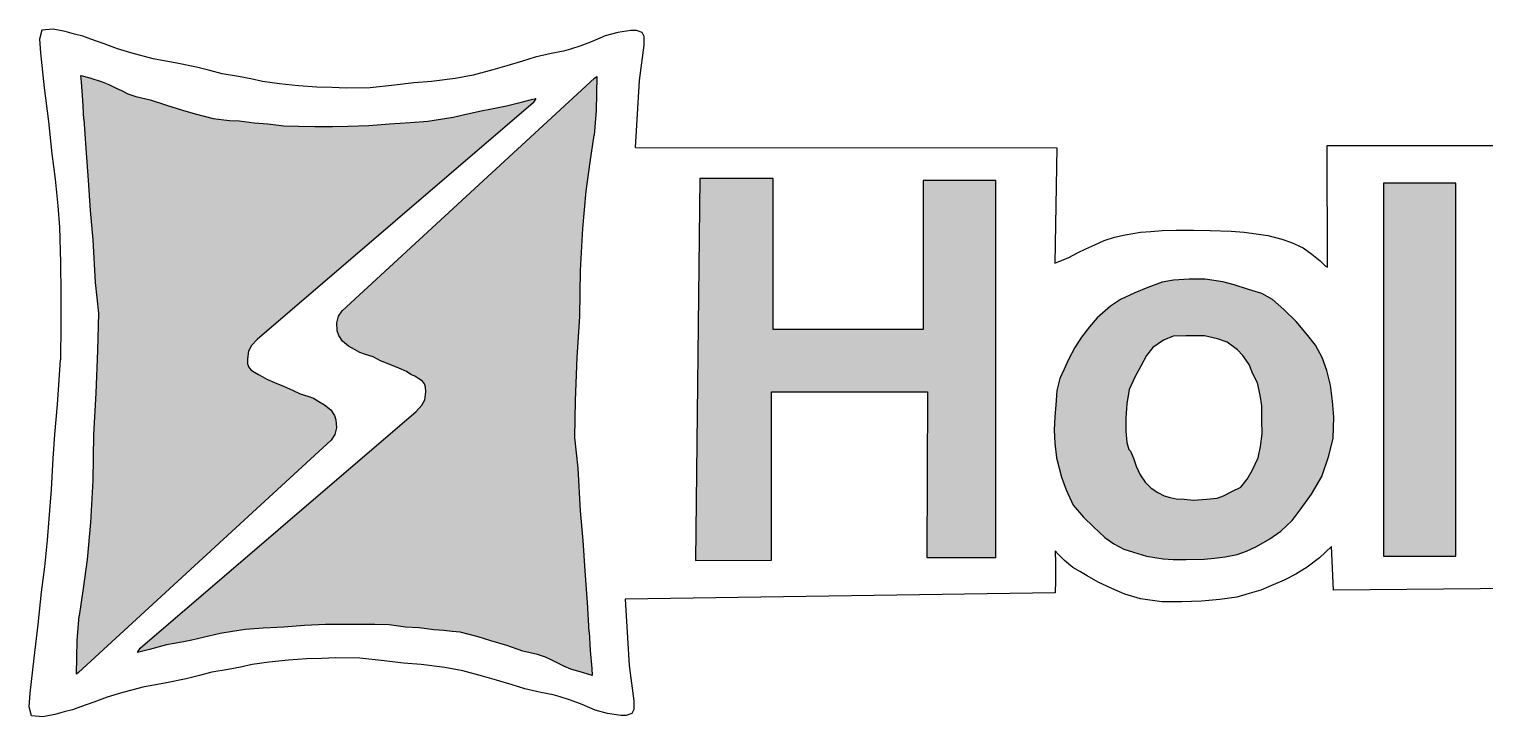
# Model space of a CAD drawing. Extents: x 81444 to 119867, y -54538 to -28747.
# Drawn here: x 82039.7 to 82125.7, y -43189.5 to -43148.9 of the extents above; entities that cross this region are included whole.
import ezdxf

# ---------------------------------------------------------------- set-up
doc = ezdxf.new("R2010")
doc.units = 0
doc.header["$LTSCALE"] = 100
doc.header["$MEASUREMENT"] = 0

msp = doc.modelspace()

# ---------------------------------------------------------------- hatches: boundary and pattern name
for color, points in [(160, [(82042.524, -43187.017), (82042.571, -43185.014), (82042.687, -43183.559), (82042.915, -43181.954), (82043.154, -43180.237), (82043.345, -43178.043), (82043.488, -43175.563), (82043.535, -43172.844), (82043.678, -43170.412), (82043.774, -43167.884), (82043.822, -43165.69), (82043.631, -43163.878), (82043.488, -43161.35), (82043.339, -43159.609), (82043.219, -43157.82), (82043.07, -43155.942), (82042.967, -43154.214), (82042.908, -43153.097), (82042.815, -43152.037), (82042.792, -43151.629), (82043.316, -43151.781), (82044.05, -43152.002), (82044.441, -43152.16), (82044.826, -43152.364), (82045.224, -43152.548), (82045.553, -43152.718), (82046.038, -43152.87), (82046.887, -43153.068), (82047.846, -43153.396), (82048.783, -43153.682), (82049.53, -43153.909), (82050.599, -43154.187), (82051.071, -43154.229), (82051.558, -43154.292), (82052.145, -43154.324), (82053.018, -43154.443), (82053.828, -43154.493), (82054.783, -43154.615), (82055.643, -43154.638), (82056.607, -43154.644), (82057.647, -43154.651), (82058.557, -43154.636), (82059.801, -43154.585), (82061.01, -43154.491), (82062.24, -43154.422), (82063.281, -43154.342), (82064.038, -43154.225), (82064.78, -43154.102), (82065.45, -43153.949), (82066.44, -43153.723), (82067.036, -43153.599), (82067.939, -43153.439), (82068.95, -43153.17), (82069.411, -43153.047), (82069.664, -43152.988), (82069.509, -43153.244), (82053.197, -43167.229), (82052.862, -43167.592), (82052.688, -43167.92), (82052.63, -43168.378), (82052.638, -43168.671), (82052.711, -43168.868), (82052.827, -43169.02), (82053.046, -43169.159), (82053.279, -43169.304), (82053.504, -43169.421), (82053.774, -43169.581), (82054.225, -43169.784), (82054.756, -43169.996), (82055.295, -43170.221), (82055.739, -43170.454), (82056.197, -43170.585), (82056.525, -43170.709), (82056.845, -43170.891), (82057.184, -43171.095), (82057.557, -43171.382), (82057.771, -43171.723), (82057.854, -43171.992), (82057.891, -43172.458), (82057.782, -43172.851), (82057.563, -43173.179), (82042.652, -43186.912)]), (114, [(82046.125, -43185.728), (82046.28, -43185.472), (82062.591, -43171.488), (82062.926, -43171.124), (82063.101, -43170.797), (82063.159, -43170.338), (82063.15, -43170.045), (82063.078, -43169.849), (82062.961, -43169.696), (82062.743, -43169.558), (82062.51, -43169.412), (82062.284, -43169.296), (82062.015, -43169.136), (82061.564, -43168.932), (82061.033, -43168.721), (82060.494, -43168.495), (82060.05, -43168.262), (82059.592, -43168.131), (82059.264, -43168.008), (82058.944, -43167.826), (82058.605, -43167.621), (82058.232, -43167.334), (82058.018, -43166.993), (82057.934, -43166.724), (82057.898, -43166.258), (82058.007, -43165.865), (82058.225, -43165.538), (82073.136, -43151.804), (82073.264, -43151.699), (82073.218, -43153.702), (82073.101, -43155.158), (82072.873, -43156.762), (82072.635, -43158.479), (82072.444, -43160.673), (82072.301, -43163.154), (82072.253, -43165.872), (82072.11, -43168.305), (82072.015, -43170.832), (82071.967, -43173.026), (82072.158, -43174.839), (82072.301, -43177.367), (82072.45, -43179.108), (82072.569, -43180.896), (82072.718, -43182.774), (82072.822, -43184.502), (82072.88, -43185.62), (82072.973, -43186.679), (82072.997, -43187.087), (82072.473, -43186.936), (82071.739, -43186.714), (82071.347, -43186.556), (82070.963, -43186.352), (82070.565, -43186.169), (82070.235, -43185.998), (82069.751, -43185.847), (82068.902, -43185.648), (82067.942, -43185.321), (82067.005, -43185.034), (82066.259, -43184.807), (82065.189, -43184.53), (82064.717, -43184.488), (82064.231, -43184.424), (82063.644, -43184.392), (82062.771, -43184.274), (82061.961, -43184.224), (82061.006, -43184.101), (82060.146, -43184.078), (82059.182, -43184.073), (82058.141, -43184.066), (82057.232, -43184.08), (82055.987, -43184.131), (82054.779, -43184.226), (82053.548, -43184.295), (82052.507, -43184.375), (82051.751, -43184.491), (82051.008, -43184.615), (82050.339, -43184.768), (82049.349, -43184.993), (82048.752, -43185.117), (82047.85, -43185.277), (82046.838, -43185.546), (82046.377, -43185.669)])]:
    msp.add_hatch(color=color).paths.add_polyline_path(points)
h = msp.add_hatch(color=0)
h.paths.add_polyline_path([(82151.688, -43172.716), (82151.776, -43173.627), (82151.915, -43174.185), (82152.101, -43174.906), (82152.334, -43175.72), (82152.566, -43176.324), (82152.845, -43176.766), (82153.217, -43177.371), (82153.613, -43177.812), (82154.054, -43178.184), (82154.45, -43178.533), (82154.868, -43178.812), (82155.351, -43179.134), (82155.484, -43179.169), (82155.874, -43179.397), (82156.426, -43179.717), (82157.007, -43179.906), (82157.545, -43180.094), (82158.054, -43180.225), (82158.664, -43180.327), (82159.376, -43180.429), (82159.957, -43180.443), (82160.64, -43180.487), (82161.381, -43180.501), (82162.195, -43180.501), (82163.169, -43180.414), (82164.171, -43180.24), (82164.985, -43179.993), (82165.581, -43179.717), (82166.264, -43179.324), (82166.758, -43178.976), (82167.281, -43178.583), (82167.731, -43178.22), (82168.08, -43177.842), (82168.443, -43177.377), (82168.807, -43176.869), (82169.112, -43176.316), (82169.344, -43175.59), (82169.446, -43174.916), (82169.49, -43174.248), (82169.504, -43173.1), (82169.425, -43172.334), (82169.251, -43171.534), (82169.018, -43170.764), (82168.871, -43170.325), (82168.639, -43169.889), (82168.319, -43169.409), (82167.883, -43168.988), (82167.36, -43168.552), (82166.909, -43168.203), (82166.586, -43167.97), (82166.223, -43167.721), (82165.74, -43167.454), (82165.229, -43167.204), (82164.78, -43167.06), (82164.337, -43166.856), (82163.73, -43166.672), (82163.194, -43166.59), (82162.631, -43166.481), (82162.005, -43166.345), (82161.296, -43166.191), (82160.806, -43166.064), (82160.37, -43165.955), (82159.816, -43165.8), (82159.286, -43165.653), (82158.799, -43165.464), (82158.19, -43165.292), (82157.754, -43165.064), (82157.409, -43164.847), (82156.992, -43164.529), (82156.801, -43164.156), (82156.646, -43163.775), (82156.601, -43163.294), (82156.637, -43162.994), (82156.692, -43162.694), (82156.91, -43162.404), (82157.182, -43162.204), (82157.518, -43162.004), (82157.918, -43161.786), (82158.436, -43161.613), (82158.999, -43161.495), (82159.752, -43161.414), (82160.397, -43161.386), (82160.988, -43161.414), (82161.669, -43161.432), (82162.186, -43161.495), (82162.775, -43161.647), (82163.157, -43161.874), (82163.478, -43162.173), (82163.696, -43162.473), (82163.796, -43162.763), (82163.932, -43163.063), (82164.014, -43163.49), (82164.072, -43163.796), (82164.114, -43164.027), (82164.16, -43164.23), (82164.199, -43164.363), (82168.768, -43164.363), (82168.705, -43163.616), (82168.593, -43162.967), (82168.455, -43162.455), (82168.271, -43162.019), (82168.076, -43161.613), (82167.928, -43161.355), (82167.696, -43161.013), (82167.472, -43160.701), (82167.243, -43160.398), (82166.999, -43160.096), (82166.784, -43159.842), (82166.545, -43159.579), (82166.263, -43159.317), (82165.949, -43159.036), (82165.671, -43158.807), (82165.378, -43158.578), (82165.14, -43158.427), (82164.735, -43158.283), (82164.344, -43158.181), (82163.931, -43158.103), (82163.369, -43158.01), (82162.729, -43157.877), (82161.868, -43157.715), (82161.127, -43157.567), (82160.159, -43157.551), (82159.503, -43157.551), (82158.715, -43157.614), (82158.075, -43157.692), (82157.513, -43157.848), (82157.048, -43157.984), (82156.678, -43158.084), (82156.278, -43158.259), (82155.841, -43158.471), (82155.404, -43158.696), (82154.767, -43159.108), (82154.343, -43159.432), (82154.132, -43159.604), (82153.914, -43159.815), (82153.648, -43160.088), (82153.406, -43160.424), (82153.195, -43160.845), (82152.985, -43161.36), (82152.86, -43161.696), (82152.712, -43162.141), (82152.574, -43162.628), (82152.474, -43163.065), (82152.415, -43163.533), (82152.36, -43164.118), (82152.378, -43164.602), (82152.432, -43165.102), (82152.565, -43165.593), (82152.69, -43165.968), (82152.915, -43166.368), (82153.127, -43166.667), (82153.451, -43167.104), (82153.876, -43167.554), (82154.251, -43167.941), (82154.85, -43168.402), (82155.274, -43168.664), (82155.824, -43168.976), (82156.573, -43169.263), (82157.297, -43169.538), (82157.772, -43169.7), (82158.296, -43169.838), (82158.908, -43170), (82159.57, -43170.212), (82160.257, -43170.412), (82161.031, -43170.575), (82161.88, -43170.787), (82162.567, -43170.987), (82163.142, -43171.242), (82163.654, -43171.594), (82164.229, -43172.01), (82164.549, -43172.425), (82164.837, -43173.001), (82164.869, -43173.48), (82164.869, -43174.183), (82164.709, -43174.695), (82164.389, -43175.174), (82163.974, -43175.526), (82163.366, -43175.846), (82162.727, -43176.102), (82161.901, -43176.235), (82161.414, -43176.26), (82160.99, -43176.272), (82160.49, -43176.235), (82159.903, -43176.235), (82159.329, -43176.16), (82158.792, -43175.998), (82158.28, -43175.723), (82157.83, -43175.348), (82157.555, -43174.999), (82157.218, -43174.624), (82156.894, -43174.249), (82156.659, -43173.89), (82156.433, -43173.461), (82156.246, -43173.106), (82156.129, -43172.798), (82156.074, -43172.525)])
h.paths.add_polyline_path([(82079.1, -43180.301), (82079.356, -43157.723), (82083.674, -43157.73), (82083.674, -43166.648), (82092.541, -43166.648), (82092.541, -43157.85), (82096.83, -43157.85), (82096.83, -43180.11), (82092.756, -43180.11), (82092.809, -43170.326), (82083.588, -43170.326), (82083.588, -43180.282)])
h.paths.add_polyline_path([(82134.236, -43164.074), (82134.273, -43164.256), (82134.764, -43165.667), (82135.551, -43167.788), (82136.667, -43170.782), (82137.618, -43173.293), (82137.86, -43173.985), (82138.291, -43174.949), (82138.748, -43175.862), (82139.433, -43177.217), (82139.813, -43178.089), (82140.099, -43178.74), (82140.226, -43179.437), (82140.21, -43180.23), (82140.042, -43180.941), (82139.75, -43181.673), (82139.369, -43182.333), (82138.807, -43182.735), (82138.22, -43182.83), (82136.406, -43182.82), (82135.772, -43182.83), (82135.129, -43182.832), (82135.129, -43183.543), (82135.129, -43184.583), (82135.238, -43185.647), (82135.334, -43186.244), (82135.461, -43186.713), (82135.568, -43186.766), (82135.866, -43186.798), (82136.399, -43186.798), (82137.134, -43186.809), (82137.763, -43186.809), (82138.715, -43186.743), (82139.045, -43186.718), (82139.705, -43186.636), (82140.569, -43186.369), (82141.3, -43186.004), (82141.99, -43185.476), (82142.477, -43184.948), (82142.964, -43184.136), (82143.736, -43182.456), (82150.385, -43163.939), (82146.181, -43163.939), (82142.615, -43174.269), (82142.409, -43174.461), (82142.189, -43174.269), (82139.267, -43165.927), (82138.997, -43165.086), (82138.651, -43164.051), (82134.286, -43164.051)])
h.paths.add_polyline_path([(82170.795, -43164.074), (82170.832, -43164.256), (82171.323, -43165.667), (82172.11, -43167.788), (82173.226, -43170.782), (82174.177, -43173.293), (82174.418, -43173.985), (82174.85, -43174.949), (82175.307, -43175.862), (82175.992, -43177.217), (82176.372, -43178.089), (82176.658, -43178.74), (82176.785, -43179.437), (82176.769, -43180.23), (82176.601, -43180.941), (82176.309, -43181.673), (82175.928, -43182.333), (82175.366, -43182.735), (82174.779, -43182.83), (82172.965, -43182.82), (82172.331, -43182.83), (82171.688, -43182.832), (82171.688, -43183.543), (82171.688, -43184.583), (82171.797, -43185.647), (82171.892, -43186.244), (82172.02, -43186.713), (82172.127, -43186.766), (82172.425, -43186.798), (82172.958, -43186.798), (82173.693, -43186.809), (82174.321, -43186.809), (82175.274, -43186.743), (82175.604, -43186.718), (82176.264, -43186.636), (82177.128, -43186.369), (82177.859, -43186.004), (82178.549, -43185.476), (82179.036, -43184.948), (82179.523, -43184.136), (82180.295, -43182.456), (82186.944, -43163.939), (82182.74, -43163.939), (82179.174, -43174.269), (82178.968, -43174.461), (82178.748, -43174.269), (82175.826, -43165.927), (82175.556, -43165.086), (82175.21, -43164.051), (82170.845, -43164.051)])
h.paths.add_polyline_path([(82100.28, -43172.585), (82100.327, -43173.359), (82100.42, -43174.226), (82100.725, -43175.375), (82100.983, -43176.125), (82101.399, -43177.022), (82102.015, -43177.74), (82102.615, -43178.297), (82103.275, -43178.927), (82103.802, -43179.308), (82104.403, -43179.616), (82104.974, -43179.806), (82105.736, -43180.041), (82106.718, -43180.187), (82107.304, -43180.231), (82108.089, -43180.235), (82109.142, -43180.207), (82109.756, -43180.152), (82110.387, -43180.07), (82111.102, -43179.941), (82111.651, -43179.74), (82112.237, -43179.474), (82113.03, -43179.023), (82113.681, -43178.556), (82114.349, -43177.933), (82114.88, -43177.219), (82115.485, -43176.367), (82116.088, -43175.338), (82116.506, -43174.107), (82116.769, -43173.074), (82116.813, -43171.821), (82116.715, -43170.877), (82116.605, -43169.943), (82116.385, -43169.064), (82116.124, -43168.295), (82115.726, -43167.567), (82115.19, -43166.893), (82114.572, -43166.179), (82113.858, -43165.458), (82113.171, -43164.865), (82112.543, -43164.517), (82111.755, -43164.28), (82110.923, -43164.006), (82110.242, -43163.834), (82109.194, -43163.68), (82108.249, -43163.671), (82107.329, -43163.725), (82106.668, -43163.843), (82105.815, -43164.159), (82105.048, -43164.476), (82104.205, -43164.868), (82103.615, -43165.276), (82102.813, -43165.954), (82102.373, -43166.49), (82101.892, -43167.108), (82101.507, -43167.699), (82101.126, -43168.426), (82100.866, -43168.998), (82100.608, -43169.538), (82100.444, -43170.241), (82100.374, -43171.108), (82100.327, -43171.788)])
h.paths.add_polyline_path([(82104.52, -43172.655), (82104.57, -43173.328), (82104.695, -43173.727), (82104.791, -43173.84), (82104.969, -43174.251), (82105.119, -43174.724), (82105.368, -43175.223), (82105.667, -43175.672), (82106.016, -43176.021), (82106.415, -43176.271), (82106.789, -43176.47), (82107.139, -43176.57), (82107.488, -43176.645), (82107.962, -43176.67), (82108.51, -43176.72), (82109.283, -43176.67), (82109.907, -43176.62), (82110.281, -43176.47), (82110.78, -43176.221), (82111.308, -43175.956), (82111.677, -43175.498), (82111.977, -43174.974), (82112.326, -43174.226), (82112.475, -43173.552), (82112.575, -43172.804), (82112.55, -43172.006), (82112.55, -43171.158), (82112.45, -43170.535), (82112.301, -43169.787), (82112.027, -43169.263), (82111.802, -43168.714), (82111.428, -43168.191), (82111.104, -43167.842), (82110.505, -43167.393), (82109.932, -43167.193), (82109.159, -43167.019), (82108.061, -43167.019), (82107.313, -43167.043), (82106.74, -43167.268), (82106.116, -43167.717), (82105.742, -43168.191), (82105.393, -43168.814), (82105.069, -43169.413), (82104.72, -43170.186), (82104.57, -43171.034), (82104.52, -43171.857)], flags=16)
h.paths.add_polyline_path([(82187.923, -43175.25), (82187.961, -43175.716), (82188.049, -43176.106), (82188.225, -43176.584), (82188.464, -43177.075), (82188.817, -43177.705), (82189.207, -43178.196), (82189.685, -43178.662), (82190.416, -43179.215), (82190.982, -43179.606), (82191.612, -43179.958), (82192.43, -43180.21), (82192.971, -43180.323), (82194.117, -43180.399), (82195.287, -43180.399), (82196.231, -43180.361), (82197.085, -43180.318), (82197.707, -43180.232), (82198.265, -43180.114), (82198.69, -43179.956), (82199.288, -43179.744), (82199.634, -43179.579), (82199.894, -43179.421), (82200.311, -43179.154), (82200.72, -43178.8), (82201.184, -43178.359), (82201.538, -43178.005), (82201.867, -43177.62), (82202.04, -43177.274), (82202.229, -43176.613), (82202.308, -43176.023), (82202.402, -43175.276), (82202.394, -43174.623), (82202.355, -43173.867), (82202.245, -43173.403), (82202.009, -43172.813), (82201.773, -43172.435), (82201.348, -43171.987), (82200.962, -43171.641), (82200.435, -43171.302), (82199.884, -43171.003), (82199.05, -43170.634), (82198.421, -43170.39), (82197.949, -43170.217), (82197.052, -43169.957), (82196.47, -43169.815), (82195.769, -43169.642), (82194.983, -43169.477), (82194.4, -43169.351), (82193.787, -43169.194), (82193.118, -43168.989), (82192.693, -43168.84), (82192.402, -43168.714), (82192.182, -43168.383), (82192.142, -43167.919), (82192.205, -43167.502), (82192.426, -43167.258), (82192.795, -43167.117), (82193.189, -43166.983), (82193.947, -43166.881), (82194.891, -43166.868), (82195.722, -43166.893), (82196.314, -43166.981), (82196.78, -43167.145), (82197.17, -43167.359), (82197.409, -43167.586), (82197.611, -43167.926), (82197.787, -43168.291), (82197.925, -43168.656), (82198.832, -43168.63), (82199.7, -43168.568), (82200.531, -43168.454), (82201.412, -43168.291), (82202.042, -43168.19), (82202.039, -43168.021), (82201.976, -43167.606), (82201.875, -43167.153), (82201.661, -43166.674), (82201.384, -43166.196), (82201.095, -43165.806), (82200.667, -43165.282), (82200.201, -43164.904), (82199.723, -43164.615), (82199.194, -43164.363), (82198.527, -43164.124), (82197.872, -43163.998), (82197.318, -43163.935), (82196.236, -43163.897), (82195.556, -43163.885), (82194.498, -43163.872), (82193.642, -43163.872), (82192.837, -43163.935), (82192.258, -43164.036), (82191.929, -43164.181), (82191.087, -43164.48), (82190.457, -43164.771), (82189.757, -43165.251), (82189.246, -43165.833), (82188.821, -43166.47), (82188.537, -43167.092), (82188.372, -43168.067), (82188.341, -43168.862), (82188.459, -43169.586), (82188.648, -43170.247), (82188.911, -43170.629), (82189.124, -43170.968), (82189.541, -43171.448), (82189.926, -43171.825), (82190.485, -43172.203), (82191.043, -43172.525), (82191.877, -43172.84), (82192.751, -43173.171), (82193.467, -43173.407), (82194.088, -43173.651), (82194.993, -43173.942), (82195.803, -43174.123), (82196.456, -43174.272), (82197.18, -43174.39), (82197.778, -43174.508), (82198.101, -43174.61), (82198.321, -43174.933), (82198.408, -43175.358), (82198.337, -43175.987), (82198.085, -43176.357), (82197.463, -43176.719), (82196.905, -43176.924), (82196.126, -43177.034), (82195.087, -43177.042), (82194.246, -43176.939), (82193.64, -43176.656), (82193.128, -43176.286), (82192.806, -43175.964), (82192.523, -43175.602), (82192.389, -43175.224), (82192.31, -43174.846), (82192.247, -43174.571), (82192.027, -43174.595), (82191.626, -43174.642), (82190.917, -43174.76), (82190.359, -43174.886), (82189.792, -43174.988), (82189.336, -43175.065), (82188.494, -43175.183)])
h.paths.add_polyline_path([(82119.744, -43158.003), (82119.744, -43180.03), (82124.002, -43180.03), (82124.002, -43158.003)])
h.paths.add_polyline_path([(82128.083, -43157.989), (82128.083, -43180.046), (82132.257, -43180.046), (82132.257, -43157.989)])

# ---------------------------------------------------------------- linework, layer by layer
at = {"color": 0}
for p, q in [((82040.487, -43148.965), (82040.337, -43149.483)), ((82040.337, -43149.483), (82040.392, -43150.303)), ((82041.143, -43148.896), (82040.487, -43148.965)), ((82041.853, -43149.033), (82041.143, -43148.896)), ((82042.413, -43149.197), (82041.853, -43149.033)), ((82042.904, -43149.32), (82042.413, -43149.197)), ((82043.377, -43149.483), (82042.904, -43149.32)), ((82044.154, -43149.757), (82043.377, -43149.483)), ((82073.767, -43149.299), (82072.999, -43149.624)), ((82074.501, -43149.103), (82073.767, -43149.299)), ((82075.283, -43148.987), (82074.501, -43149.103)), ((82075.611, -43148.987), (82075.283, -43148.987)), ((82075.939, -43149.096), (82075.611, -43148.987)), ((82076.07, -43149.337), (82075.939, -43149.096)), ((82076.07, -43149.839), (82076.07, -43149.337)), ((82040.392, -43150.303), (82040.627, -43152.362)), ((82044.948, -43150.064), (82044.154, -43149.757)), ((82045.741, -43150.294), (82044.948, -43150.064)), ((82047.064, -43150.661), (82045.741, -43150.294)), ((82070.565, -43150.329), (82069.63, -43150.552)), ((82071.301, -43150.202), (82070.565, -43150.329)), ((82071.718, -43150.073), (82071.301, -43150.202)), ((82072.316, -43149.888), (82071.718, -43150.073)), ((82072.999, -43149.624), (82072.316, -43149.888)), ((82075.786, -43151.937), (82076.07, -43149.839)), ((82048.451, -43150.907), (82047.064, -43150.661)), ((82049.614, -43151.142), (82048.451, -43150.907)), ((82050.398, -43151.334), (82049.614, -43151.142)), ((82051.134, -43151.537), (82050.398, -43151.334)), ((82067.113, -43151.294), (82065.952, -43151.627)), ((82067.949, -43151.073), (82067.113, -43151.294)), ((82068.871, -43150.782), (82067.949, -43151.073)), ((82069.63, -43150.552), (82068.871, -43150.782)), ((82052.089, -43151.702), (82051.134, -43151.537)), ((82052.82, -43151.841), (82052.089, -43151.702)), ((82053.508, -43151.995), (82052.82, -43151.841)), ((82054.524, -43152.122), (82053.508, -43151.995)), ((82055.651, -43152.25), (82054.524, -43152.122)), ((82062.461, -43152.08), (82061.318, -43152.208)), ((82063.494, -43151.986), (82062.461, -43152.08)), ((82064.894, -43151.815), (82063.494, -43151.986)), ((82065.952, -43151.627), (82064.894, -43151.815)), ((82075.541, -43155.886), (82075.786, -43151.937)), ((82040.627, -43152.362), (82040.867, -43154.35)), ((82056.717, -43152.327), (82055.651, -43152.25)), ((82057.622, -43152.353), (82056.717, -43152.327)), ((82058.458, -43152.387), (82057.622, -43152.353)), ((82059.884, -43152.37), (82058.458, -43152.387)), ((82061.318, -43152.208), (82059.884, -43152.37)), ((82040.867, -43154.35), (82041.075, -43156.257)), ((82041.075, -43156.257), (82041.266, -43157.759)), ((82075.541, -43155.886), (82100.433, -43155.906)), ((82100.433, -43155.906), (82100.314, -43162.732)), ((82116.42, -43162.971), (82116.414, -43155.774)), ((82116.414, -43155.774), (82135.192, -43155.774)), ((82041.266, -43157.759), (82041.416, -43159.329)), ((82079.356, -43157.723), (82079.1, -43180.301)), ((82083.674, -43157.73), (82079.356, -43157.723)), ((82083.674, -43166.648), (82083.674, -43157.73)), ((82096.83, -43157.85), (82092.541, -43157.85)), ((82092.541, -43157.85), (82092.541, -43166.648)), ((82096.83, -43180.11), (82096.83, -43157.85)), ((82119.744, -43158.003), (82119.744, -43180.03)), ((82124.002, -43158.003), (82119.744, -43158.003)), ((82124.002, -43180.03), (82124.002, -43158.003)), ((82041.416, -43159.329), (82041.517, -43160.602)), ((82041.517, -43160.602), (82041.574, -43162.694)), ((82106.659, -43160.803), (82107.497, -43160.768)), ((82107.497, -43160.768), (82108.511, -43160.768)), ((82108.511, -43160.768), (82109.5, -43160.803)), ((82102.153, -43161.874), (82102.677, -43161.641)), ((82102.677, -43161.641), (82103.236, -43161.385)), ((82103.236, -43161.385), (82103.841, -43161.187)), ((82103.841, -43161.187), (82104.47, -43161.047)), ((82104.47, -43161.047), (82105.39, -43160.896)), ((82105.39, -43160.896), (82105.995, -43160.849)), ((82105.995, -43160.849), (82106.659, -43160.803)), ((82109.5, -43160.803), (82110.735, -43160.826)), ((82110.735, -43160.826), (82111.503, -43160.896)), ((82111.503, -43160.896), (82112.213, -43161.001)), ((82112.213, -43161.001), (82112.9, -43161.094)), ((82112.9, -43161.094), (82113.727, -43161.303)), ((82113.727, -43161.303), (82114.298, -43161.513)), ((82114.298, -43161.513), (82114.985, -43161.827)), ((82100.314, -43162.732), (82101.155, -43162.394)), ((82101.155, -43162.394), (82101.656, -43162.115)), ((82101.656, -43162.115), (82102.153, -43161.874)), ((82114.985, -43161.827), (82115.509, -43162.188)), ((82115.509, -43162.188), (82115.998, -43162.596)), ((82041.574, -43162.694), (82041.609, -43164.546)), ((82115.998, -43162.596), (82116.289, -43162.875)), ((82116.289, -43162.875), (82116.42, -43162.971)), ((82105.815, -43164.159), (82105.048, -43164.476)), ((82106.668, -43163.843), (82105.815, -43164.159)), ((82107.329, -43163.725), (82106.668, -43163.843)), ((82108.249, -43163.671), (82107.329, -43163.725)), ((82109.194, -43163.68), (82108.249, -43163.671)), ((82110.242, -43163.834), (82109.194, -43163.68)), ((82110.923, -43164.006), (82110.242, -43163.834)), ((82111.755, -43164.28), (82110.923, -43164.006)), ((82041.609, -43164.546), (82041.609, -43166.329)), ((82104.205, -43164.868), (82103.615, -43165.276)), ((82105.048, -43164.476), (82104.205, -43164.868)), ((82112.543, -43164.517), (82111.755, -43164.28)), ((82113.171, -43164.865), (82112.543, -43164.517)), ((82113.858, -43165.458), (82113.171, -43164.865)), ((82102.813, -43165.954), (82102.373, -43166.49)), ((82103.615, -43165.276), (82102.813, -43165.954)), ((82114.572, -43166.179), (82113.858, -43165.458)), ((82041.609, -43166.329), (82041.586, -43168.444)), ((82092.541, -43166.648), (82083.674, -43166.648)), ((82102.373, -43166.49), (82101.892, -43167.108)), ((82115.19, -43166.893), (82114.572, -43166.179)), ((82101.892, -43167.108), (82101.507, -43167.699)), ((82106.74, -43167.268), (82106.116, -43167.717)), ((82107.313, -43167.043), (82106.74, -43167.268)), ((82108.061, -43167.019), (82107.313, -43167.043)), ((82109.159, -43167.019), (82108.061, -43167.019)), ((82109.932, -43167.193), (82109.159, -43167.019)), ((82110.505, -43167.393), (82109.932, -43167.193)), ((82111.104, -43167.842), (82110.505, -43167.393)), ((82115.726, -43167.567), (82115.19, -43166.893)), ((82116.124, -43168.295), (82115.726, -43167.567)), ((82041.509, -43169.622), (82041.586, -43168.444)), ((82101.126, -43168.426), (82100.866, -43168.998)), ((82101.507, -43167.699), (82101.126, -43168.426)), ((82105.742, -43168.191), (82105.393, -43168.814)), ((82106.116, -43167.717), (82105.742, -43168.191)), ((82111.428, -43168.191), (82111.104, -43167.842)), ((82111.802, -43168.714), (82111.428, -43168.191)), ((82116.385, -43169.064), (82116.124, -43168.295)), ((82100.866, -43168.998), (82100.608, -43169.538)), ((82105.393, -43168.814), (82105.069, -43169.413)), ((82112.027, -43169.263), (82111.802, -43168.714)), ((82112.301, -43169.787), (82112.027, -43169.263)), ((82116.605, -43169.943), (82116.385, -43169.064)), ((82041.413, -43171.083), (82041.509, -43169.622)), ((82100.444, -43170.241), (82100.374, -43171.108)), ((82100.608, -43169.538), (82100.444, -43170.241)), ((82104.72, -43170.186), (82104.57, -43171.034)), ((82105.069, -43169.413), (82104.72, -43170.186)), ((82112.45, -43170.535), (82112.301, -43169.787)), ((82116.715, -43170.877), (82116.605, -43169.943)), ((82041.249, -43172.845), (82041.413, -43171.083)), ((82083.588, -43180.282), (82083.588, -43170.326)), ((82083.588, -43170.326), (82092.809, -43170.326)), ((82092.809, -43170.326), (82092.756, -43180.11)), ((82100.374, -43171.108), (82100.327, -43171.788)), ((82104.57, -43171.034), (82104.52, -43171.857)), ((82112.55, -43171.158), (82112.45, -43170.535)), ((82116.813, -43171.821), (82116.715, -43170.877)), ((82100.327, -43171.788), (82100.28, -43172.585)), ((82104.52, -43171.857), (82104.52, -43172.655)), ((82112.55, -43172.006), (82112.55, -43171.158)), ((82116.769, -43173.074), (82116.813, -43171.821)), ((82100.28, -43172.585), (82100.327, -43173.359)), ((82104.52, -43172.655), (82104.57, -43173.328)), ((82112.475, -43173.552), (82112.575, -43172.804)), ((82112.575, -43172.804), (82112.55, -43172.006)), ((82112.575, -43172.804), (82112.575, -43172.804)), ((82041.154, -43174.265), (82041.249, -43172.845)), ((82100.327, -43173.359), (82100.42, -43174.226)), ((82104.57, -43173.328), (82104.695, -43173.727)), ((82112.326, -43174.226), (82112.475, -43173.552)), ((82116.506, -43174.107), (82116.769, -43173.074)), ((82041.045, -43176.095), (82041.154, -43174.265)), ((82100.42, -43174.226), (82100.725, -43175.375)), ((82104.695, -43173.727), (82104.791, -43173.84)), ((82104.791, -43173.84), (82104.969, -43174.251)), ((82104.969, -43174.251), (82105.119, -43174.724)), ((82111.977, -43174.974), (82112.326, -43174.226)), ((82116.088, -43175.338), (82116.506, -43174.107)), ((82100.725, -43175.375), (82100.983, -43176.125)), ((82105.119, -43174.724), (82105.368, -43175.223)), ((82105.368, -43175.223), (82105.667, -43175.672)), ((82111.677, -43175.498), (82111.977, -43174.974)), ((82115.485, -43176.367), (82116.088, -43175.338)), ((82040.908, -43177.829), (82041.045, -43176.095)), ((82100.983, -43176.125), (82101.399, -43177.022)), ((82105.667, -43175.672), (82106.016, -43176.021)), ((82106.016, -43176.021), (82106.415, -43176.271)), ((82106.415, -43176.271), (82106.789, -43176.47)), ((82110.281, -43176.47), (82110.78, -43176.221)), ((82110.78, -43176.221), (82111.308, -43175.956)), ((82111.308, -43175.956), (82111.677, -43175.498)), ((82101.399, -43177.022), (82102.015, -43177.74)), ((82106.789, -43176.47), (82107.139, -43176.57)), ((82107.139, -43176.57), (82107.488, -43176.645)), ((82107.488, -43176.645), (82107.962, -43176.67)), ((82107.962, -43176.67), (82108.51, -43176.72)), ((82108.51, -43176.72), (82109.283, -43176.67)), ((82109.283, -43176.67), (82109.907, -43176.62)), ((82109.907, -43176.62), (82110.281, -43176.47)), ((82114.88, -43177.219), (82115.485, -43176.367)), ((82040.807, -43179.102), (82040.908, -43177.829)), ((82102.015, -43177.74), (82102.615, -43178.297)), ((82113.681, -43178.556), (82114.349, -43177.933)), ((82114.349, -43177.933), (82114.88, -43177.219)), ((82102.615, -43178.297), (82103.275, -43178.927)), ((82113.03, -43179.023), (82113.681, -43178.556)), ((82040.657, -43180.672), (82040.807, -43179.102)), ((82100.514, -43179.929), (82100.335, -43179.715)), ((82100.335, -43179.715), (82100.352, -43180.449)), ((82103.275, -43178.927), (82103.802, -43179.308)), ((82103.802, -43179.308), (82104.403, -43179.616)), ((82104.403, -43179.616), (82104.974, -43179.806)), ((82111.651, -43179.74), (82112.237, -43179.474)), ((82112.237, -43179.474), (82113.03, -43179.023)), ((82116.657, -43179.468), (82115.958, -43180.145)), ((82116.788, -43182.046), (82116.657, -43179.468)), ((82079.1, -43180.301), (82083.588, -43180.282)), ((82092.756, -43180.11), (82096.83, -43180.11)), ((82100.352, -43180.449), (82100.361, -43181.482)), ((82100.89, -43180.287), (82100.514, -43179.929)), ((82101.376, -43180.705), (82100.89, -43180.287)), ((82104.974, -43179.806), (82105.736, -43180.041)), ((82105.736, -43180.041), (82106.718, -43180.187)), ((82106.718, -43180.187), (82107.304, -43180.231)), ((82107.304, -43180.231), (82108.089, -43180.235)), ((82108.089, -43180.235), (82109.142, -43180.207)), ((82109.142, -43180.207), (82109.756, -43180.152)), ((82109.756, -43180.152), (82110.387, -43180.07)), ((82110.387, -43180.07), (82111.102, -43179.941)), ((82111.102, -43179.941), (82111.651, -43179.74)), ((82115.958, -43180.145), (82115.237, -43180.681)), ((82119.744, -43180.03), (82124.002, -43180.03)), ((82040.466, -43182.174), (82040.657, -43180.672)), ((82101.831, -43180.965), (82101.376, -43180.705)), ((82102.223, -43181.2), (82101.831, -43180.965)), ((82102.879, -43181.582), (82102.223, -43181.2)), ((82114.554, -43181.104), (82113.871, -43181.459)), ((82115.237, -43180.681), (82114.554, -43181.104)), ((82040.258, -43184.081), (82040.466, -43182.174)), ((82100.335, -43182.207), (82074.933, -43182.569)), ((82100.361, -43181.482), (82100.335, -43182.207)), ((82103.698, -43181.951), (82102.879, -43181.582)), ((82104.463, -43182.292), (82103.698, -43181.951)), ((82105.378, -43182.552), (82104.463, -43182.292)), ((82111.796, -43182.251), (82111.072, -43182.456)), ((82112.492, -43182.046), (82111.796, -43182.251)), ((82113.216, -43181.732), (82112.492, -43182.046)), ((82113.871, -43181.459), (82113.216, -43181.732)), ((82132.166, -43181.912), (82116.788, -43182.046)), ((82074.933, -43182.569), (82075.177, -43186.494)), ((82106.647, -43182.743), (82105.378, -43182.552)), ((82107.808, -43182.743), (82106.647, -43182.743)), ((82108.983, -43182.688), (82107.808, -43182.743)), ((82110.061, -43182.606), (82108.983, -43182.688)), ((82111.072, -43182.456), (82110.061, -43182.606)), ((82040.018, -43186.069), (82040.258, -43184.081)), ((82039.783, -43188.128), (82040.018, -43186.069)), ((82052.211, -43186.59), (82051.48, -43186.729)), ((82052.899, -43186.436), (82052.211, -43186.59)), ((82053.915, -43186.309), (82052.899, -43186.436)), ((82055.042, -43186.181), (82053.915, -43186.309)), ((82056.109, -43186.104), (82055.042, -43186.181)), ((82057.013, -43186.078), (82056.109, -43186.104)), ((82057.85, -43186.044), (82057.013, -43186.078)), ((82059.275, -43186.061), (82057.85, -43186.044)), ((82060.709, -43186.223), (82059.275, -43186.061)), ((82061.852, -43186.351), (82060.709, -43186.223)), ((82062.885, -43186.445), (82061.852, -43186.351)), ((82064.285, -43186.616), (82062.885, -43186.445)), ((82075.177, -43186.494), (82075.461, -43188.592)), ((82049.005, -43187.289), (82047.842, -43187.524)), ((82049.789, -43187.097), (82049.005, -43187.289)), ((82050.525, -43186.894), (82049.789, -43187.097)), ((82051.48, -43186.729), (82050.525, -43186.894)), ((82065.343, -43186.804), (82064.285, -43186.616)), ((82066.504, -43187.136), (82065.343, -43186.804)), ((82067.34, -43187.358), (82066.504, -43187.136)), ((82068.262, -43187.649), (82067.34, -43187.358)), ((82039.728, -43188.947), (82039.783, -43188.128)), ((82045.133, -43188.137), (82044.339, -43188.367)), ((82046.455, -43187.77), (82045.133, -43188.137)), ((82047.842, -43187.524), (82046.455, -43187.77)), ((82069.022, -43187.879), (82068.262, -43187.649)), ((82069.957, -43188.102), (82069.022, -43187.879)), ((82070.692, -43188.229), (82069.957, -43188.102)), ((82071.109, -43188.358), (82070.692, -43188.229)), ((82039.879, -43189.466), (82039.728, -43188.947)), ((82042.296, -43189.111), (82041.804, -43189.234)), ((82042.768, -43188.947), (82042.296, -43189.111)), ((82043.545, -43188.674), (82042.768, -43188.947)), ((82044.339, -43188.367), (82043.545, -43188.674)), ((82071.707, -43188.543), (82071.109, -43188.358)), ((82072.39, -43188.807), (82071.707, -43188.543)), ((82073.158, -43189.132), (82072.39, -43188.807)), ((82073.892, -43189.328), (82073.158, -43189.132)), ((82075.461, -43189.094), (82075.33, -43189.334)), ((82075.461, -43188.592), (82075.461, -43189.094)), ((82040.534, -43189.535), (82039.879, -43189.466)), ((82041.244, -43189.398), (82040.534, -43189.535)), ((82041.804, -43189.234), (82041.244, -43189.398)), ((82074.674, -43189.444), (82073.892, -43189.328)), ((82075.002, -43189.444), (82074.674, -43189.444)), ((82075.33, -43189.334), (82075.002, -43189.444))]:
    msp.add_line(p, q, dxfattribs=at)
at = {"color": 160}
for p, q in [((82042.815, -43152.037), (82042.792, -43151.629)), ((82042.792, -43151.629), (82043.316, -43151.781)), ((82042.908, -43153.097), (82042.815, -43152.037)), ((82043.316, -43151.781), (82044.05, -43152.002)), ((82044.05, -43152.002), (82044.441, -43152.16)), ((82044.441, -43152.16), (82044.826, -43152.364)), ((82044.826, -43152.364), (82045.224, -43152.548)), ((82045.224, -43152.548), (82045.553, -43152.718)), ((82045.553, -43152.718), (82046.038, -43152.87)), ((82046.038, -43152.87), (82046.887, -43153.068)), ((82068.95, -43153.17), (82069.411, -43153.047)), ((82069.411, -43153.047), (82069.664, -43152.988)), ((82069.664, -43152.988), (82069.509, -43153.244)), ((82042.967, -43154.214), (82042.908, -43153.097)), ((82046.887, -43153.068), (82047.846, -43153.396)), ((82047.846, -43153.396), (82048.783, -43153.682)), ((82048.783, -43153.682), (82049.53, -43153.909)), ((82049.53, -43153.909), (82050.599, -43154.187)), ((82069.509, -43153.244), (82053.197, -43167.229)), ((82065.45, -43153.949), (82066.44, -43153.723)), ((82066.44, -43153.723), (82067.036, -43153.599)), ((82067.036, -43153.599), (82067.939, -43153.439)), ((82067.939, -43153.439), (82068.95, -43153.17)), ((82042.967, -43154.214), (82043.07, -43155.942)), ((82050.599, -43154.187), (82051.071, -43154.229)), ((82051.071, -43154.229), (82051.558, -43154.292)), ((82051.558, -43154.292), (82052.145, -43154.324)), ((82052.145, -43154.324), (82053.018, -43154.443)), ((82053.018, -43154.443), (82053.828, -43154.493)), ((82053.828, -43154.493), (82054.783, -43154.615)), ((82054.783, -43154.615), (82055.643, -43154.638)), ((82055.643, -43154.638), (82056.607, -43154.644)), ((82056.607, -43154.644), (82057.647, -43154.651)), ((82057.647, -43154.651), (82058.557, -43154.636)), ((82058.557, -43154.636), (82059.801, -43154.585)), ((82059.801, -43154.585), (82061.01, -43154.491)), ((82061.01, -43154.491), (82062.24, -43154.422)), ((82062.24, -43154.422), (82063.281, -43154.342)), ((82063.281, -43154.342), (82064.038, -43154.225)), ((82064.038, -43154.225), (82064.78, -43154.102)), ((82064.78, -43154.102), (82065.45, -43153.949)), ((82043.07, -43155.942), (82043.219, -43157.82)), ((82043.219, -43157.82), (82043.339, -43159.609)), ((82043.339, -43159.609), (82043.488, -43161.35)), ((82043.488, -43161.35), (82043.631, -43163.878)), ((82043.631, -43163.878), (82043.822, -43165.69)), ((82043.822, -43165.69), (82043.774, -43167.884)), ((82052.862, -43167.592), (82052.688, -43167.92)), ((82053.197, -43167.229), (82052.862, -43167.592)), ((82043.774, -43167.884), (82043.678, -43170.412)), ((82052.688, -43167.92), (82052.63, -43168.378)), ((82052.63, -43168.378), (82052.638, -43168.671)), ((82052.638, -43168.671), (82052.711, -43168.868)), ((82052.711, -43168.868), (82052.827, -43169.02)), ((82052.827, -43169.02), (82053.046, -43169.159)), ((82053.046, -43169.159), (82053.279, -43169.304)), ((82053.279, -43169.304), (82053.504, -43169.421)), ((82053.504, -43169.421), (82053.774, -43169.581)), ((82053.774, -43169.581), (82054.225, -43169.784)), ((82054.225, -43169.784), (82054.756, -43169.996)), ((82054.756, -43169.996), (82055.295, -43170.221)), ((82055.295, -43170.221), (82055.739, -43170.454)), ((82043.678, -43170.412), (82043.535, -43172.844)), ((82055.739, -43170.454), (82056.197, -43170.585)), ((82056.197, -43170.585), (82056.525, -43170.709)), ((82056.525, -43170.709), (82056.845, -43170.891)), ((82056.845, -43170.891), (82057.184, -43171.095)), ((82057.184, -43171.095), (82057.557, -43171.382)), ((82057.557, -43171.382), (82057.771, -43171.723)), ((82057.771, -43171.723), (82057.854, -43171.992)), ((82057.891, -43172.458), (82057.782, -43172.851)), ((82057.854, -43171.992), (82057.891, -43172.458)), ((82057.563, -43173.179), (82042.652, -43186.912)), ((82043.535, -43172.844), (82043.488, -43175.563)), ((82057.782, -43172.851), (82057.563, -43173.179)), ((82043.488, -43175.563), (82043.345, -43178.043)), ((82043.345, -43178.043), (82043.154, -43180.237)), ((82043.154, -43180.237), (82042.915, -43181.954)), ((82042.915, -43181.954), (82042.687, -43183.559)), ((82042.571, -43185.014), (82042.687, -43183.559)), ((82042.524, -43187.017), (82042.571, -43185.014)), ((82042.652, -43186.912), (82042.524, -43187.017))]:
    msp.add_line(p, q, dxfattribs=at)
at = {"color": 114}
for p, q in [((82058.225, -43165.538), (82073.136, -43151.804)), ((82073.136, -43151.804), (82073.264, -43151.699)), ((82073.264, -43151.699), (82073.218, -43153.702)), ((82073.218, -43153.702), (82073.101, -43155.158)), ((82072.873, -43156.762), (82073.101, -43155.158)), ((82072.635, -43158.479), (82072.873, -43156.762)), ((82072.444, -43160.673), (82072.635, -43158.479)), ((82072.301, -43163.154), (82072.444, -43160.673)), ((82072.253, -43165.872), (82072.301, -43163.154)), ((82057.898, -43166.258), (82058.007, -43165.865)), ((82058.007, -43165.865), (82058.225, -43165.538)), ((82072.11, -43168.305), (82072.253, -43165.872)), ((82057.934, -43166.724), (82057.898, -43166.258)), ((82058.018, -43166.993), (82057.934, -43166.724)), ((82058.232, -43167.334), (82058.018, -43166.993)), ((82058.605, -43167.621), (82058.232, -43167.334)), ((82058.944, -43167.826), (82058.605, -43167.621)), ((82059.264, -43168.008), (82058.944, -43167.826)), ((82059.592, -43168.131), (82059.264, -43168.008)), ((82060.05, -43168.262), (82059.592, -43168.131)), ((82060.494, -43168.495), (82060.05, -43168.262)), ((82061.033, -43168.721), (82060.494, -43168.495)), ((82072.015, -43170.832), (82072.11, -43168.305)), ((82061.564, -43168.932), (82061.033, -43168.721)), ((82062.015, -43169.136), (82061.564, -43168.932)), ((82062.284, -43169.296), (82062.015, -43169.136)), ((82062.51, -43169.412), (82062.284, -43169.296)), ((82062.743, -43169.558), (82062.51, -43169.412)), ((82062.961, -43169.696), (82062.743, -43169.558)), ((82063.078, -43169.849), (82062.961, -43169.696)), ((82063.15, -43170.045), (82063.078, -43169.849)), ((82063.159, -43170.338), (82063.15, -43170.045)), ((82062.926, -43171.124), (82063.101, -43170.797)), ((82063.101, -43170.797), (82063.159, -43170.338)), ((82071.967, -43173.026), (82072.015, -43170.832)), ((82046.28, -43185.472), (82062.591, -43171.488)), ((82062.591, -43171.488), (82062.926, -43171.124)), ((82072.158, -43174.839), (82071.967, -43173.026)), ((82072.301, -43177.367), (82072.158, -43174.839)), ((82072.45, -43179.108), (82072.301, -43177.367)), ((82072.569, -43180.896), (82072.45, -43179.108)), ((82072.718, -43182.774), (82072.569, -43180.896)), ((82072.822, -43184.502), (82072.718, -43182.774)), ((82050.339, -43184.768), (82049.349, -43184.993)), ((82051.008, -43184.615), (82050.339, -43184.768)), ((82051.751, -43184.491), (82051.008, -43184.615)), ((82052.507, -43184.375), (82051.751, -43184.491)), ((82053.548, -43184.295), (82052.507, -43184.375)), ((82054.779, -43184.226), (82053.548, -43184.295)), ((82055.987, -43184.131), (82054.779, -43184.226)), ((82057.232, -43184.08), (82055.987, -43184.131)), ((82058.141, -43184.066), (82057.232, -43184.08)), ((82059.182, -43184.073), (82058.141, -43184.066)), ((82060.146, -43184.078), (82059.182, -43184.073)), ((82061.006, -43184.101), (82060.146, -43184.078)), ((82061.961, -43184.224), (82061.006, -43184.101)), ((82062.771, -43184.274), (82061.961, -43184.224)), ((82063.644, -43184.392), (82062.771, -43184.274)), ((82064.231, -43184.424), (82063.644, -43184.392)), ((82064.717, -43184.488), (82064.231, -43184.424)), ((82065.189, -43184.53), (82064.717, -43184.488)), ((82066.259, -43184.807), (82065.189, -43184.53)), ((82067.005, -43185.034), (82066.259, -43184.807)), ((82072.822, -43184.502), (82072.88, -43185.62)), ((82046.125, -43185.728), (82046.28, -43185.472)), ((82046.377, -43185.669), (82046.125, -43185.728)), ((82046.838, -43185.546), (82046.377, -43185.669)), ((82047.85, -43185.277), (82046.838, -43185.546)), ((82048.752, -43185.117), (82047.85, -43185.277)), ((82049.349, -43184.993), (82048.752, -43185.117)), ((82067.942, -43185.321), (82067.005, -43185.034)), ((82068.902, -43185.648), (82067.942, -43185.321)), ((82069.751, -43185.847), (82068.902, -43185.648)), ((82072.88, -43185.62), (82072.973, -43186.679)), ((82070.235, -43185.998), (82069.751, -43185.847)), ((82070.565, -43186.169), (82070.235, -43185.998)), ((82070.963, -43186.352), (82070.565, -43186.169)), ((82071.347, -43186.556), (82070.963, -43186.352)), ((82071.739, -43186.714), (82071.347, -43186.556)), ((82072.473, -43186.936), (82071.739, -43186.714)), ((82072.997, -43187.087), (82072.473, -43186.936)), ((82072.973, -43186.679), (82072.997, -43187.087))]:
    msp.add_line(p, q, dxfattribs=at)

doc.saveas('drawing.dxf')
